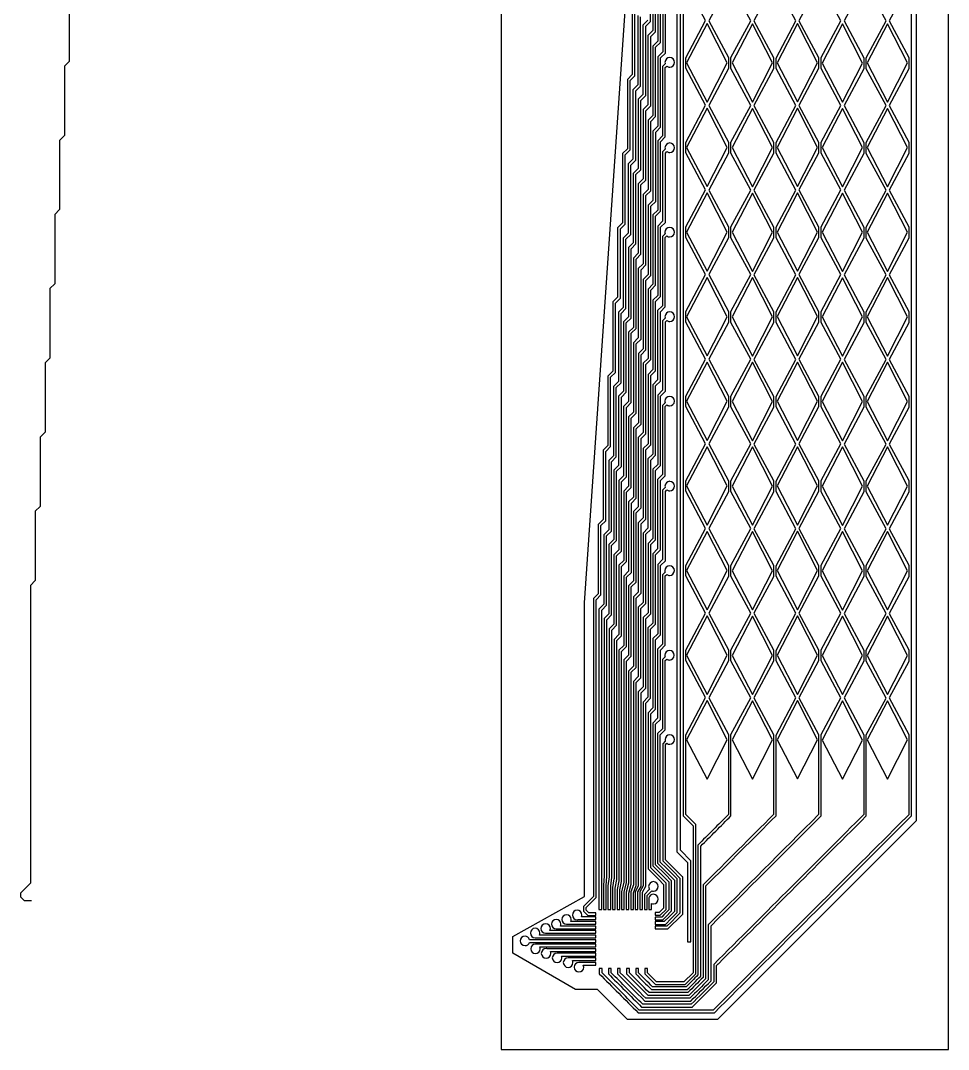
# Model space of a CAD drawing. Extents: x 3.4 to 30.4, y 32.6 to 77.6.
# Drawn here: x 3.43 to 30.4, y 32.6 to 62.52 of the extents above; entities that cross this region are included whole.
import ezdxf

# ---------------------------------------------------------------- set-up
doc = ezdxf.new("R2010")
doc.units = 0
doc.layers.add('Layer_1', color=7, linetype='CONTINUOUS')

msp = doc.modelspace()

# ---------------------------------------------------------------- linework, layer by layer
at = {"layer": 'Layer_1', "color": 7}
for points in [[(17.40104, 77.604783), (17.40104, 32.601974), (30.401884, 32.601974), (30.401884, 77.604783)], [(22.00656, 77.334063), (29.466535, 77.334063), (29.466535, 39.25266), (23.686664, 33.472789), (21.071619, 33.472789), (20.203948, 34.340461), (19.565432, 34.340461), (17.736295, 35.39654), (17.736295, 35.886573), (19.823163, 37.050395), (19.823163, 45.591881)], [(22.506434, 77.232612), (22.506434, 38.349028), (22.813797, 38.041667), (22.813797, 35.725645), (22.919624, 35.725645), (22.919624, 38.085556), (22.612261, 38.393055), (22.612261, 77.232612)], [(23.39229, 62.429967), (22.79028, 61.289525), (23.39229, 60.149083), (23.973244, 61.289525)], [(24.704598, 62.424908), (24.113389, 61.284465), (24.704598, 60.144024), (25.285552, 61.284465)], [(26.011164, 62.431342), (25.419955, 61.290901), (26.011164, 60.150459), (26.592255, 61.290901)], [(27.325659, 62.423395), (26.73445, 61.282954), (27.325659, 60.142512), (27.906612, 61.282954)], [(28.635915, 62.424771), (28.044706, 61.284329), (28.635915, 60.14375), (29.216871, 61.284329)], [(22.300933, 61.440891)], [(23.39229, 59.969292), (22.79028, 58.82885), (23.39229, 57.688408), (23.973244, 58.82885)], [(24.704598, 59.964233), (24.113389, 58.823791), (24.704598, 57.683349), (25.285552, 58.823791)], [(26.011164, 59.9708), (25.419955, 58.830358), (26.011164, 57.689916), (26.592255, 58.830358)], [(27.325659, 59.96272), (26.73445, 58.822278), (27.325659, 57.681836), (27.906612, 58.822278)], [(28.635915, 59.964096), (28.044706, 58.823654), (28.635915, 57.683076), (29.216871, 58.823654)], [(23.39229, 57.508731), (22.79028, 56.368289), (23.39229, 55.227847), (23.973244, 56.368289)], [(24.704598, 57.503673), (24.113389, 56.363231), (24.704598, 55.222789), (25.285552, 56.363231)], [(26.011164, 57.510107), (25.419955, 56.369665), (26.011164, 55.229224), (26.592255, 56.369665)], [(27.325659, 57.50216), (26.73445, 56.361718), (27.325659, 55.221276), (27.906612, 56.361718)], [(28.635915, 57.503536), (28.044706, 56.363094), (28.635915, 55.222515), (29.216871, 56.363094)], [(22.299019, 56.501727)], [(23.39229, 55.048035), (22.79028, 53.907593), (23.39229, 52.767151), (23.973244, 53.907593)], [(26.011164, 55.04941), (25.419955, 53.908968), (26.011164, 52.768527), (26.592255, 53.908968)], [(24.704598, 55.042976), (24.113389, 53.902534), (24.704598, 52.762092), (25.285552, 53.902534)], [(27.325659, 55.041335), (26.73445, 53.900894), (27.325659, 52.760452), (27.906612, 53.900894)], [(28.635915, 55.042711), (28.044706, 53.90227), (28.635915, 52.761691), (29.216871, 53.90227)], [(22.302027, 54.045588)], [(23.39229, 52.587111), (22.79028, 51.446668), (23.39229, 50.306227), (23.973244, 51.446668)], [(24.704598, 52.582052), (24.113389, 51.441612), (24.704598, 50.301168), (25.285552, 51.441612)], [(26.011164, 52.588486), (25.419955, 51.448044), (26.011164, 50.307602), (26.592255, 51.448044)], [(27.325659, 52.580539), (26.73445, 51.440099), (27.325659, 50.299657), (27.906612, 51.440099)], [(28.635915, 52.581915), (28.044706, 51.441474), (28.635915, 50.300895), (29.216871, 51.441474)], [(22.298745, 51.589268)], [(23.39229, 50.127792), (22.79028, 48.987348), (23.39229, 47.846906), (23.973244, 48.987348)], [(24.704598, 50.122738), (24.113389, 48.982297), (24.704598, 47.841853), (25.285552, 48.982297)], [(26.011164, 50.127792), (25.419955, 48.987348), (26.011164, 47.846906), (26.592255, 48.987348)], [(27.325659, 50.119955), (26.73445, 48.979513), (27.325659, 47.839072), (27.906612, 48.979513)], [(28.635915, 50.122601), (28.044706, 48.982159), (28.635915, 47.84158), (29.216871, 48.982159)], [(23.39229, 47.665883), (22.79028, 46.525442), (23.39229, 45.385), (23.973244, 46.525442)], [(24.704598, 47.66083), (24.113389, 46.520388), (24.704598, 45.379944), (25.285552, 46.520388)], [(26.011164, 47.667206), (25.419955, 46.526765), (26.011164, 45.386321), (26.592255, 46.526765)], [(27.325659, 47.659369), (26.73445, 46.518928), (27.325659, 45.378486), (27.906612, 46.518928)], [(28.635915, 47.660692), (28.044706, 46.520251), (28.635915, 45.379672), (29.216871, 46.520251)], [(22.29819, 46.661089)], [(23.39229, 45.205295), (22.79028, 44.064854), (23.39229, 42.92441), (23.973244, 44.064854)], [(24.704598, 45.200374), (24.113389, 44.059933), (24.704598, 42.919491), (25.285552, 44.059933)], [(26.011164, 45.206618), (25.419955, 44.066177), (26.011164, 42.925735), (26.592255, 44.066177)], [(27.325659, 45.198916), (26.73445, 44.058475), (27.325659, 42.918033), (27.906612, 44.058475)], [(28.635915, 45.200239), (28.044706, 44.05966), (28.635915, 42.919081), (29.216871, 44.05966)], [(23.39229, 42.744845), (22.79028, 41.604404), (23.39229, 40.463962), (23.973244, 41.604404)], [(24.704598, 42.739792), (24.113389, 41.59935), (24.704598, 40.458909), (25.285552, 41.59935)], [(26.011164, 42.746168), (25.419955, 41.605724), (26.011164, 40.465282), (26.592255, 41.605724)], [(27.325659, 42.738334), (26.73445, 41.597892), (27.325659, 40.457451), (27.906612, 41.597892)], [(28.635915, 42.739657), (28.044706, 41.599212), (28.635915, 40.458636), (29.216871, 41.599212)], [(22.303543, 41.75029)], [(21.826353, 37.480629)], [(21.82978, 37.111757)], [(19.302505, 36.519292)], [(19.608774, 36.648366)], [(18.69489, 36.254163)], [(19.001296, 36.384079)], [(18.38862, 36.124346)], [(18.09493, 35.895817)], [(18.398192, 35.665148)], [(18.707332, 35.533356)], [(19.026863, 35.401401)], [(19.663467, 35.132306)]]:
    msp.add_lwpolyline(points, close=True, dxfattribs=at)
for points in [[(21.664604, 62.526477), (21.523365, 62.385101), (21.523365, 60.369605), (21.381989, 60.228229), (21.381989, 58.212733), (21.24075, 58.071357), (21.24075, 56.055861), (21.099374, 55.914485), (21.099374, 53.898852), (20.958135, 53.757613), (20.958135, 51.74198), (20.816759, 51.60074), (20.816759, 49.585107), (20.67552, 49.443868), (20.67552, 47.428235), (20.534144, 47.286995), (20.534144, 45.271362), (20.392904, 45.129987), (20.392904, 37.64171), (20.391952, 37.641847), (20.373219, 37.37892), (20.373219, 36.671769), (20.452658, 36.671769), (20.452658, 36.737944), (20.452658, 37.366205), (20.45361, 37.36607), (20.472343, 37.628994), (20.472343, 45.097173), (20.613719, 45.238411), (20.613719, 45.238548), (20.613719, 47.254044), (20.754958, 47.395421), (20.754958, 49.410916), (20.896334, 49.552294), (20.896334, 51.567789), (21.037573, 51.709164), (21.037573, 53.724662), (21.178949, 53.866038), (21.178949, 55.881533), (21.320189, 56.02291), (21.320189, 58.038542), (21.461564, 58.179781), (21.461564, 60.195414), (21.602804, 60.336654), (21.602804, 62.352286), (21.74418, 62.493526), (21.74418, 64.509159)], [(21.809535, 64.240745), (21.809535, 62.225249), (21.668296, 62.083872), (21.668296, 60.068377), (21.52692, 59.927001), (21.52692, 57.911505), (21.385681, 57.770129), (21.385681, 55.754496), (21.244305, 55.613257), (21.244305, 53.597624), (21.103066, 53.456385), (21.103066, 51.440752), (20.96169, 51.299515), (20.96169, 49.283882), (20.82045, 49.142642), (20.82045, 47.127009), (20.679075, 46.985632), (20.679075, 44.970136), (20.537835, 44.828762), (20.537835, 37.622006), (20.505431, 37.355388), (20.505431, 36.671753), (20.584869, 36.671753), (20.584869, 36.737928), (20.584869, 37.346774), (20.617137, 37.612024), (20.617137, 44.795948), (20.758513, 44.937185), (20.758513, 46.952818), (20.899752, 47.094058), (20.899752, 49.109691), (21.041128, 49.251066), (21.041128, 51.266564), (21.182367, 51.407938), (21.182367, 53.423433), (21.323743, 53.56481), (21.323743, 55.580351), (21.464983, 55.721727), (21.464983, 57.737224), (21.606359, 57.8786), (21.606359, 59.894232), (21.747598, 60.035472), (21.747598, 62.051104), (21.888974, 62.192343), (21.888974, 64.207976)], [(21.953919, 63.932881), (21.953919, 61.917249), (21.812544, 61.776009), (21.812544, 59.760377), (21.671305, 59.619137), (21.671305, 57.603504), (21.529928, 57.462265), (21.529928, 55.446632), (21.388689, 55.305393), (21.388689, 53.289761), (21.247314, 53.148521), (21.247314, 51.132888), (21.106074, 50.991513), (21.106074, 48.976015), (20.964698, 48.834641), (20.964698, 46.819145), (20.823459, 46.677768), (20.823459, 44.662273), (20.682083, 44.520898), (20.682083, 37.565171), (20.68084, 37.565436), (20.63777, 37.313719), (20.63777, 36.67165), (20.717209, 36.67165), (20.717209, 36.737824), (20.717209, 37.293621), (20.718452, 37.293357), (20.761522, 37.545071), (20.761522, 44.488079), (20.902761, 44.629319), (20.902761, 46.644952), (21.044137, 46.786191), (21.044137, 48.801824), (21.185376, 48.943062), (21.185376, 50.958694), (21.326752, 51.099934), (21.326752, 53.115567), (21.467991, 53.256943), (21.467991, 55.272439), (21.609367, 55.413815), (21.609367, 57.429311), (21.750606, 57.570687), (21.750606, 59.586183), (21.891982, 59.727559), (21.891982, 61.743055), (22.033222, 61.884431), (22.033222, 63.900063)], [(22.096252, 63.619912), (22.096252, 61.604279), (21.955013, 61.46304), (21.955013, 59.447545), (21.813637, 59.306169), (21.813637, 57.290399), (21.672398, 57.149296), (21.672398, 55.133664), (21.531022, 54.992424), (21.531022, 52.976791), (21.389783, 52.835553), (21.389783, 50.81992), (21.248407, 50.678681), (21.248407, 48.663048), (21.107167, 48.521808), (21.107167, 46.506175), (20.965792, 46.3648), (20.965792, 44.349305), (20.824552, 44.207927), (20.824552, 37.503507), (20.769998, 37.254392), (20.769998, 36.67166), (20.849437, 36.67166), (20.849437, 36.737835), (20.849437, 37.238395), (20.903854, 37.487511), (20.903854, 44.174976), (21.04523, 44.316216), (21.04523, 46.331849), (21.186469, 46.473089), (21.186469, 48.488722), (21.327845, 48.630097), (21.327845, 50.645592), (21.469084, 50.786969), (21.469084, 52.802465), (21.61046, 52.94384), (21.61046, 54.959337), (21.7517, 55.100713), (21.7517, 57.116208), (21.893075, 57.257585), (21.893075, 59.27308), (22.034315, 59.414456), (22.034315, 61.430089), (22.175691, 61.571329), (22.175691, 63.586961)], [(22.690879, 63.577989), (22.690879, 61.453932), (22.691964, 61.451868), (22.691964, 61.119484), (22.690879, 61.117447), (22.690879, 58.993389), (22.691964, 58.991325), (22.691964, 58.658804), (22.690879, 58.656741), (22.690879, 56.532683), (22.691964, 56.530619), (22.691964, 56.198509), (22.690879, 56.196445), (22.690879, 54.072388), (22.691964, 54.070324), (22.691964, 53.737667), (22.690879, 53.735603), (22.690879, 51.611546), (22.691964, 51.609429), (22.691964, 51.279645), (22.690879, 51.277528), (22.690879, 49.153471), (22.691964, 49.151355), (22.691964, 48.816374), (22.690879, 48.814257), (22.690879, 46.690198), (22.691964, 46.688081), (22.691964, 46.355558), (22.690879, 46.353442), (22.690879, 44.229382), (22.691964, 44.227266), (22.691964, 43.894883), (22.690879, 43.892766), (22.690879, 41.768707), (22.691964, 41.766591), (22.691964, 39.392595), (22.691964, 39.391802), (22.692652, 39.391802), (22.979232, 39.105221), (22.979232, 34.833317), (22.713571, 34.567791), (21.92069, 34.567791), (21.656807, 34.831811), (21.656807, 34.950355), (21.577368, 34.950355), (21.577368, 34.798863), (21.887739, 34.48849), (22.74871, 34.48849), (22.74871, 34.490607), (23.058534, 34.800432), (23.058534, 39.138357), (22.765938, 39.430952), (22.765938, 41.752033), (23.343337, 42.830811), (22.765938, 43.909451), (22.765938, 44.212576), (23.343337, 45.291354), (22.765938, 46.369997), (22.765938, 46.673257), (23.343337, 47.752034), (22.765938, 48.830675), (22.765938, 49.136398), (23.343337, 50.215176), (22.765938, 51.293816), (22.765938, 51.594343), (23.343337, 52.67312), (22.765938, 53.751762), (22.765938, 54.055159), (23.343337, 55.133937), (22.765938, 56.212578), (22.765938, 56.515703), (23.343337, 57.594481), (22.765938, 58.673122), (22.765938, 58.976383), (23.343337, 60.05516), (22.765938, 61.133801), (22.765938, 61.437062), (23.343337, 62.51584), (22.765938, 63.594481)], [(24.007143, 63.58204), (23.434256, 62.511603), (24.007143, 61.441165), (24.007143, 61.121497), (23.434256, 60.051059), (24.007143, 58.980622), (24.007143, 58.660817), (23.434256, 57.590379), (24.007143, 56.519942), (24.007143, 56.200137), (23.434256, 55.1297), (24.007143, 54.059263), (24.007143, 53.73932), (23.434256, 52.668883), (24.007143, 51.598444), (24.007143, 51.280145), (23.434256, 50.209707), (24.007143, 49.139269), (24.007143, 48.818234), (23.434256, 47.747796), (24.007143, 46.677358), (24.007143, 46.357691), (23.434256, 45.287253), (24.007143, 44.216815), (24.007143, 43.89701), (23.434256, 42.826572), (24.007143, 41.756134), (24.007143, 39.430542)], [(24.08125, 39.392669), (24.08125, 39.392804), (24.08125, 41.754631), (24.654957, 42.826572), (24.08125, 43.898513), (24.08125, 44.215312), (24.654957, 45.287253), (24.08125, 46.359194), (24.08125, 46.675855), (24.654957, 47.747796), (24.08125, 48.819737), (24.08125, 49.137766), (24.654957, 50.209707), (24.08125, 51.281647), (24.08125, 51.596941), (24.654957, 52.668882), (24.08125, 53.740824), (24.08125, 54.057757), (24.654957, 55.129699), (24.08125, 56.20164), (24.08125, 56.518437), (24.654957, 57.590378), (24.08125, 58.66232), (24.08125, 58.979117), (24.655093, 60.051058), (24.081386, 61.123), (24.081386, 61.43966), (24.655093, 62.511602), (24.081386, 63.583543)], [(25.316726, 63.571374), (24.746847, 62.506542), (25.316726, 61.441711), (25.316726, 61.110831), (24.746847, 60.046), (25.316726, 58.981168), (25.316726, 58.650151), (24.746847, 57.58532), (25.316726, 56.520488), (25.316726, 56.189471), (24.746847, 55.124639), (25.316726, 54.059808), (25.316726, 53.728791), (24.746847, 52.663959), (25.316726, 51.599129), (25.316726, 51.269479), (24.746847, 50.204648), (25.316726, 49.139951), (25.316726, 48.807568), (24.746847, 47.742737), (25.316726, 46.677905), (25.316726, 46.347025), (24.746847, 45.282194), (25.316726, 44.217362), (25.316726, 43.886345), (24.746847, 42.821513), (25.316726, 41.756682), (25.316726, 39.43068)], [(25.390708, 39.392669), (25.390708, 41.743966), (25.967424, 42.821513), (25.390708, 43.899061), (25.390708, 44.204647), (25.967424, 45.282194), (25.390708, 46.359741), (25.390708, 46.66519), (25.967424, 47.742737), (25.390708, 48.820284), (25.390708, 49.127238), (25.967424, 50.204648), (25.390708, 51.282195), (25.390708, 51.586413), (25.967424, 52.663959), (25.390708, 53.741507), (25.390708, 54.047093), (25.967424, 55.124639), (25.390708, 56.202187), (25.390708, 56.507773), (25.967424, 57.58532), (25.390708, 58.662867), (25.390708, 58.968452), (25.967424, 60.046), (25.390708, 61.123546), (25.390708, 61.428996), (25.967424, 62.506542), (25.390708, 63.58409)], [(26.627119, 63.584774), (26.053412, 62.512695), (26.627119, 61.440753), (26.627119, 61.12423), (26.053412, 60.052152), (26.627119, 58.980211), (26.627119, 58.663551), (26.053412, 57.591473), (26.627119, 56.519531), (26.627119, 56.202871), (26.053412, 55.130793), (26.627119, 54.058851), (26.627119, 53.742191), (26.053412, 52.670112), (26.627119, 51.598171), (26.627119, 51.284381), (26.053412, 50.212305), (26.627119, 49.140361), (26.627119, 48.821105), (26.053412, 47.749026), (26.627119, 46.677085), (26.627119, 46.360424), (26.053412, 45.288346), (26.627119, 44.216405), (26.627119, 43.899881), (26.053412, 42.827803), (26.627119, 41.755862), (26.627119, 39.43068)], [(26.701102, 39.392603), (26.701102, 41.757301), (27.274126, 42.827736), (26.701102, 43.898312), (26.701102, 44.217841), (27.274126, 45.288279), (26.701102, 46.358855), (26.701102, 46.678522), (27.274126, 47.74896), (26.701102, 48.819536), (26.701102, 49.141801), (27.274126, 50.212239), (26.701102, 51.282812), (26.701102, 51.599608), (27.274126, 52.670046), (26.701102, 53.74062), (26.701102, 54.060289), (27.274126, 55.130727), (26.701102, 56.2013), (26.701102, 56.520969), (27.274126, 57.591406), (26.701102, 58.661981), (26.701102, 58.981649), (27.274126, 60.052086), (26.701102, 61.122661), (26.701102, 61.442192), (27.274126, 62.512629), (26.701102, 63.583203)], [(27.940524, 63.575886), (27.3675, 62.505175), (27.940524, 61.434464), (27.940524, 61.115343), (27.3675, 60.044633), (27.940524, 58.973921), (27.940524, 58.654663), (27.3675, 57.583952), (27.940524, 56.513241), (27.940524, 56.193984), (27.3675, 55.123272), (27.940524, 54.052562), (27.940524, 53.733167), (27.3675, 52.662456), (27.940524, 51.591744), (27.940524, 51.272623), (27.3675, 50.201912), (27.940524, 49.131201), (27.940524, 48.81208), (27.3675, 47.741369), (27.940524, 46.670658), (27.940524, 46.351402), (27.3675, 45.280688), (27.940524, 44.209978), (27.940524, 43.890859), (27.3675, 42.820145), (27.940524, 41.749435), (27.940524, 39.430814)], [(28.014898, 39.392712), (28.014898, 41.748385), (28.58847, 42.820053), (28.014898, 43.891721), (28.014898, 44.208928), (28.58847, 45.280596), (28.014898, 46.352264), (28.014898, 46.669608), (28.58847, 47.741274), (28.014898, 48.812945), (28.014898, 49.130151), (28.58847, 50.201819), (28.014898, 51.273485), (28.014898, 51.590694), (28.58847, 52.662362), (28.014898, 53.734029), (28.014898, 54.05151), (28.58847, 55.123178), (28.014898, 56.194846), (28.014898, 56.512148), (28.58847, 57.583816), (28.014898, 58.655483), (28.014898, 58.972828), (28.58847, 60.044495), (28.014898, 61.116164), (28.014898, 61.433371), (28.58847, 62.505039), (28.014898, 63.576706)], [(29.247222, 63.56987), (28.678026, 62.506269), (29.247222, 61.442668), (29.247222, 61.109327), (28.678026, 60.045726), (29.247222, 58.982125), (29.247222, 58.648647), (28.678026, 57.585046), (29.247222, 56.521445), (29.247222, 56.187968), (28.678026, 55.124366), (29.247222, 54.060765), (29.247222, 53.727288), (28.678026, 52.663687), (29.247222, 51.600084), (29.247222, 51.267974), (28.678026, 50.20451), (29.247222, 49.140909), (29.247222, 48.806066), (28.678026, 47.742464), (29.247222, 46.678863), (29.247222, 46.34552), (28.678026, 45.281919), (29.247222, 44.218318), (29.247222, 43.884842), (28.678026, 42.821241), (29.247222, 41.75764), (29.247222, 39.425483), (28.960093, 39.138357)], [(29.016153, 39.08216), (29.326522, 39.392669), (29.326522, 39.753627), (29.326522, 41.752033), (29.326522, 43.890449), (29.326522, 44.212714), (29.326522, 46.351126), (29.326522, 46.673257), (29.326522, 48.811669), (29.326522, 49.135303), (29.326522, 51.27358), (29.326522, 51.59448), (29.326522, 53.732894), (29.326522, 54.055159), (29.326522, 56.193573), (29.326522, 56.515839), (29.326522, 58.654253), (29.326522, 58.976519), (29.326522, 61.114933), (29.326522, 61.437062), (29.326522, 63.575476)], [(4.849105, 63.342623), (4.849105, 61.331147), (4.707116, 61.189158), (4.707116, 59.173982), (4.564632, 59.031499), (4.564632, 57.020724), (4.425808, 56.881899), (4.425808, 54.864392), (4.284911, 54.723495), (4.284911, 52.704049), (4.144409, 52.563547), (4.144409, 50.548447), (4.000449, 50.404488), (4.000449, 48.38972), (3.861103, 48.250374), (3.861103, 46.233286), (3.720527, 46.092711), (3.720527, 37.435134), (3.433017, 37.147624), (3.433017, 37.041434), (3.537974, 36.936479), (3.751213, 36.936479)], [(21.211765, 62.963623), (21.211765, 60.947991), (21.070389, 60.806751), (21.070389, 58.791118), (20.92915, 58.64988), (20.92915, 56.634247), (20.787774, 56.493007), (20.787774, 54.477374), (20.646534, 54.336135), (20.646398, 54.336135), (20.646398, 52.320366), (20.505159, 52.179264), (20.505159, 50.163632), (20.363919, 50.022257), (20.363919, 48.006759), (20.222543, 47.865385), (20.222543, 45.849887), (20.081167, 45.708512), (20.081167, 37.04862), (19.79404, 36.761629), (19.79404, 36.619569), (19.798962, 36.619569), (19.798406, 36.61904), (19.922828, 36.494617), (20.155537, 36.494617), (20.155537, 36.574055), (19.954138, 36.574055), (19.873469, 36.654724), (19.873469, 36.728831), (20.160596, 37.015957), (20.160596, 45.675714), (20.301972, 45.816951), (20.301972, 47.832722), (20.443212, 47.973824), (20.443212, 49.989457), (20.584588, 50.130697), (20.584588, 52.146465), (20.725827, 52.287704), (20.725827, 54.3032), (20.867203, 54.444576), (20.867203, 56.460072), (21.008442, 56.601448), (21.008442, 58.616944), (21.149818, 58.75832), (21.149818, 60.773816), (21.291057, 60.915192), (21.291057, 62.930825)], [(21.37488, 62.662685), (21.37488, 60.647052), (21.233641, 60.505813), (21.233641, 58.490181), (21.092265, 58.348941), (21.092265, 56.333309), (20.951025, 56.191933), (20.951025, 54.176436), (20.80965, 54.03506), (20.80965, 52.019565), (20.66841, 51.878188), (20.668274, 51.878188), (20.668274, 49.862555), (20.527034, 49.721318), (20.527034, 47.70582), (20.385795, 47.564445), (20.385795, 45.54895), (20.244419, 45.407572), (20.244419, 36.67125), (20.323858, 36.67125), (20.323858, 45.374621), (20.465097, 45.515998), (20.465097, 47.531631), (20.606473, 47.672868), (20.606473, 49.688501), (20.747712, 49.829741), (20.747712, 51.845374), (20.889088, 51.986614), (20.889088, 54.002246), (21.030327, 54.143485), (21.030327, 56.159118), (21.171703, 56.300494), (21.171703, 58.31599), (21.312942, 58.457366), (21.312942, 60.472862), (21.454318, 60.614237), (21.454318, 62.629734)], [(22.170358, 61.257813), (22.093928, 61.181383), (22.093928, 59.16575), (21.952689, 59.02451), (21.952689, 57.008878), (21.811449, 56.867638), (21.811449, 54.852005), (21.670073, 54.710767), (21.670073, 52.695134), (21.528834, 52.553895), (21.528834, 50.538261), (21.387458, 50.397021), (21.387458, 48.381388), (21.246219, 48.240151), (21.246219, 48.240013), (21.246219, 46.224518), (21.104843, 46.083143), (21.104843, 44.067645), (20.963604, 43.926271), (20.963604, 37.468371), (20.90235, 37.188762), (20.90235, 36.67166), (20.981789, 36.67166), (20.981789, 36.737835), (20.981789, 37.176731), (21.042906, 37.45579), (21.042906, 43.893454), (21.184282, 44.034694), (21.184282, 46.050327), (21.325521, 46.191567), (21.325521, 48.2072), (21.466897, 48.348575), (21.466897, 50.364072), (21.608136, 50.505447), (21.608136, 52.520943), (21.749512, 52.662319), (21.749512, 54.677815), (21.890751, 54.819191), (21.890751, 56.834687), (22.032128, 56.976063), (22.032128, 58.991559), (22.173367, 59.132935), (22.173367, 61.148568), (22.21753, 61.192731)], [(22.301344, 58.958061), (22.301344, 58.958185)], [(22.170769, 58.775107), (22.094338, 58.698677), (22.094338, 56.683044), (21.953099, 56.541805), (21.953099, 54.526172), (21.811723, 54.384945), (21.811723, 52.369313), (21.670484, 52.228073), (21.670484, 50.21244), (21.529108, 50.0712), (21.529108, 48.05557), (21.387869, 47.91433), (21.387869, 47.914192), (21.387869, 45.898697), (21.246493, 45.757322), (21.246493, 43.741824), (21.105254, 43.600449), (21.105254, 37.436237), (21.034566, 37.176321), (21.034566, 36.67166), (21.114004, 36.67166), (21.114004, 36.737835), (21.114004, 37.148429), (21.184556, 37.408347), (21.184556, 43.567498), (21.325932, 43.708738), (21.325932, 45.724371), (21.467171, 45.865608), (21.467171, 47.881241), (21.608547, 48.022618), (21.608547, 50.038114), (21.749786, 50.179489), (21.749786, 52.194986), (21.891162, 52.336362), (21.891162, 54.351857), (22.032401, 54.493233), (22.032401, 56.508729), (22.173777, 56.650105), (22.173777, 58.665738), (22.21794, 58.709901)], [(22.168444, 56.318649), (22.092014, 56.242219), (22.092014, 54.226722), (21.950774, 54.085346), (21.950774, 52.069852), (21.809398, 51.928474), (21.809398, 49.912979), (21.668159, 49.771604), (21.668159, 47.755971), (21.526783, 47.614732), (21.526783, 45.599099), (21.385544, 45.457859), (21.385544, 43.442226), (21.244168, 43.300986), (21.244168, 37.388628), (21.166917, 37.182716), (21.166917, 36.671631), (21.246356, 36.671631), (21.246356, 36.737806), (21.246356, 37.159885), (21.323607, 37.365657), (21.323607, 43.268035), (21.464846, 43.409412), (21.464846, 45.424908), (21.606222, 45.566282), (21.606222, 47.58178), (21.747461, 47.723155), (21.747461, 49.738788), (21.888837, 49.880028), (21.888837, 51.895661), (22.030076, 52.036901), (22.030076, 54.052532), (22.171452, 54.193771), (22.171452, 56.209404), (22.215615, 56.253567)], [(22.171452, 53.862511), (22.095022, 53.78608), (22.095022, 51.770584), (21.953783, 51.629207), (21.953783, 49.613712), (21.812406, 49.472337), (21.812406, 47.456839), (21.671167, 47.315464), (21.671167, 45.299969), (21.529791, 45.158591), (21.529791, 43.142961), (21.388552, 43.001721), (21.388552, 37.347094), (21.299543, 37.185071), (21.299278, 37.185071), (21.299278, 36.67166), (21.378717, 36.67166), (21.378717, 36.737835), (21.378717, 37.18138), (21.467863, 37.343538), (21.467863, 42.96877), (21.609239, 43.110145), (21.609239, 45.12564), (21.750478, 45.267017), (21.750478, 47.28265), (21.891854, 47.42389), (21.891854, 49.439523), (22.033093, 49.58076), (22.033093, 51.596393), (22.174469, 51.737633), (22.174469, 53.753266), (22.218624, 53.797429)], [(22.168171, 51.40619), (22.09174, 51.329759), (22.09174, 49.314126), (21.950501, 49.172887), (21.950501, 47.157391), (21.809262, 47.016016), (21.809262, 45.000519), (21.667886, 44.859144), (21.667886, 42.843648), (21.526647, 42.702271), (21.526647, 37.357468), (21.431484, 37.188608), (21.431484, 36.671507), (21.510923, 36.671507), (21.510923, 36.737684), (21.510923, 37.176988), (21.605948, 37.345845), (21.605948, 42.669457), (21.747324, 42.810697), (21.747324, 44.82633), (21.888564, 44.967567), (21.888564, 46.9832), (22.029939, 47.12444), (22.029939, 49.140073), (22.171179, 49.281313), (22.171179, 49.28145), (22.171179, 51.296946), (22.215342, 51.341107)], [(22.301621, 49.119999), (22.30148, 49.120068)], [(22.171042, 48.936992), (22.094611, 48.860562), (22.094611, 46.845064), (21.953372, 46.703689), (21.953372, 44.688191), (21.811996, 44.546816), (21.811996, 42.531321), (21.670757, 42.389944), (21.670757, 37.848686), (21.981128, 37.538316), (21.981265, 37.538451), (22.118539, 37.401177), (22.118539, 36.706469), (21.994801, 36.582591), (21.874617, 36.582591), (21.874617, 36.503155), (22.025974, 36.503155), (22.197977, 36.675158), (22.197977, 37.429755), (22.197422, 37.429755), (22.19975, 37.432136), (21.889379, 37.742508), (21.889115, 37.742244), (21.749926, 37.881433), (21.749926, 42.356924), (21.891302, 42.498301), (21.891302, 44.513934), (22.032542, 44.655171), (22.032542, 46.670804), (22.173917, 46.812044), (22.173917, 48.827677), (22.21808, 48.871841)], [(22.167624, 46.47791), (22.091193, 46.401617), (22.091193, 44.385846), (21.949954, 44.244607), (21.949954, 42.229111), (21.808715, 42.087734), (21.808715, 37.942438), (21.807895, 37.941644), (21.991109, 37.758568), (21.990972, 37.758431), (22.277279, 37.471988), (22.277279, 36.661193), (22.12934, 36.513392), (22.129896, 36.512862), (22.067412, 36.450378), (21.874626, 36.450378), (21.874626, 36.37094), (22.098722, 36.37094), (22.270725, 36.542805), (22.270169, 36.543335), (22.356718, 36.629882), (22.356718, 37.503158), (22.357538, 37.503952), (22.356718, 37.504746), (22.356718, 37.506069), (22.355342, 37.506069), (22.174315, 37.686959), (22.174452, 37.687094), (21.888008, 37.973675), (21.888008, 42.054886), (22.029384, 42.196123), (22.029384, 44.211756), (22.170623, 44.353131), (22.170623, 46.368764), (22.214786, 46.41279)], [(22.165436, 44.017867), (22.089006, 43.941436), (22.089006, 41.925804), (21.947766, 41.784426), (21.947766, 38.014037), (22.149302, 37.812639), (22.258274, 37.703667), (22.438617, 37.523322), (22.438617, 36.613814), (22.290815, 36.465875), (22.142876, 36.318074), (21.874617, 36.318074), (21.874617, 36.238635), (22.174187, 36.238635), (22.346189, 36.4105), (22.518056, 36.582503), (22.518056, 37.558189), (22.515595, 37.558189), (22.515732, 37.558324), (22.205361, 37.868834), (22.205224, 37.868696), (22.026932, 38.046851), (22.026932, 41.751612), (22.168308, 41.892852), (22.168308, 41.89299), (22.168308, 43.908485), (22.212471, 43.952784)], [(22.296011, 44.200945), (22.295874, 44.200945)], [(22.303531, 41.750342), (22.303668, 41.750205)], [(22.173093, 41.566992), (22.096662, 41.490696), (22.096662, 39.44225), (22.096662, 38.085096), (22.097906, 38.085096), (22.097641, 38.084831), (22.408012, 37.774322), (22.598473, 37.583861), (22.598473, 36.564424), (22.511514, 36.477464), (22.511378, 36.477601), (22.339512, 36.305736), (22.219192, 36.185417), (21.874502, 36.185417), (21.874502, 36.105978), (22.248861, 36.105978), (22.249682, 36.105185), (22.394886, 36.250388), (22.505772, 36.361275), (22.505908, 36.36114), (22.677775, 36.53314), (22.677775, 37.615064), (22.678859, 37.616122), (22.677775, 37.61718), (22.677775, 37.61771), (22.677219, 37.61771), (22.464061, 37.830731), (22.175977, 38.118815), (22.175977, 39.442334), (22.175977, 41.457967), (22.22014, 41.502129)], [(23.121561, 38.54496), (23.121561, 34.765956)], [(23.200863, 34.733005), (23.200863, 38.512009)], [(21.715878, 37.259538), (21.563837, 37.107495), (21.563837, 36.671472), (21.643275, 36.671472), (21.643275, 36.73765), (21.643275, 37.076187), (21.779592, 37.212503)], [(23.270876, 37.385376), (23.27212, 37.384053), (23.27212, 34.698048)], [(23.351558, 34.665341), (23.350606, 34.666399), (23.351558, 34.666399), (23.351558, 37.353928)], [(21.697146, 37.01247), (21.696061, 37.01247), (21.696061, 37.007972)], [(21.696061, 36.939061), (21.696061, 36.671485), (21.7755, 36.671485), (21.7755, 36.737663), (21.7755, 36.846359)], [(19.31782, 36.244027), (19.31782, 36.242969), (20.155547, 36.242969), (20.155547, 36.309147), (20.155547, 36.32227), (19.427338, 36.32227)], [(19.637898, 36.375321), (20.155547, 36.375321), (20.155547, 36.441499), (20.155547, 36.454622), (19.735247, 36.454622)], [(23.430574, 36.235365), (23.423055, 36.235365), (23.423055, 34.629093)], [(18.386433, 35.848102), (18.386433, 35.84625), (20.155547, 35.84625), (20.155547, 35.91229), (20.155547, 35.925546), (18.512632, 35.925546)], [(18.706785, 35.978386), (20.155547, 35.978386), (20.155547, 36.044563), (20.155547, 36.057687), (18.819995, 36.057687)], [(19.028914, 36.110762), (20.155547, 36.110762), (20.155547, 36.17694), (20.155547, 36.190063), (19.127495, 36.190063)], [(23.50237, 34.596075), (23.50237, 34.59621), (23.50237, 36.194825)], [(18.225916, 35.713837), (20.155547, 35.713837), (20.155547, 35.780012), (20.155547, 35.793135), (18.228376, 35.793135)], [(18.524938, 35.581622), (20.155547, 35.581622), (20.155547, 35.647659), (20.155547, 35.660915), (18.431417, 35.660915)], [(18.834351, 35.449269), (20.155546, 35.449269), (20.155546, 35.515444), (20.155546, 35.528568), (18.74288, 35.528568)], [(19.154019, 35.316917), (20.155546, 35.316917), (20.155546, 35.383092), (20.155546, 35.396215), (19.064053, 35.396215)], [(19.357197, 35.264003), (19.357197, 35.262944)], [(19.470954, 35.184583), (20.155547, 35.184583), (20.155547, 35.250758), (20.155547, 35.263881), (19.357197, 35.264003)], [(19.663466, 35.132335), (19.663466, 35.132198)], [(19.788708, 35.052212), (20.155547, 35.052212), (20.155547, 35.118389), (20.155547, 35.131513), (19.677275, 35.131513)], [(23.582891, 35.074275), (23.584796, 35.072423), (23.583711, 35.072423), (23.583711, 34.56954)], [(23.663276, 34.536817), (23.663276, 35.04216), (23.714002, 35.092886), (23.71469, 35.092092)], [(20.333973, 34.831994), (20.333973, 34.950538), (20.254534, 34.950538), (20.254534, 34.799045)], [(20.598408, 34.832055), (20.598408, 34.950598), (20.51897, 34.950598), (20.51897, 34.799106)], [(20.863248, 34.831994), (20.863248, 34.950538), (20.783809, 34.950538), (20.783809, 34.798908)], [(21.12769, 34.832039), (21.12769, 34.950583), (21.048252, 34.950583), (21.048252, 34.79909)], [(21.392235, 34.831994), (21.392235, 34.950538), (21.312797, 34.950538), (21.312797, 34.799045)], [(22.778239, 34.422223), (21.80146, 34.422223)], [(21.66913, 34.178346), (22.864673, 34.178346), (22.864673, 34.17914), (22.864809, 34.179002)], [(22.831174, 34.257649), (21.701944, 34.257649)], [(21.768645, 34.342784), (22.811054, 34.342784)], [(21.483717, 33.834493), (21.485622, 33.836345), (21.485622, 33.834758), (22.962003, 33.834758), (22.962003, 33.835816)], [(22.927967, 33.914207), (21.516395, 33.914207)], [(21.57587, 34.008213), (22.911558, 34.008213), (22.913622, 34.006097)], [(22.882982, 34.08779), (21.608821, 34.08779)], [(21.383764, 33.668446), (23.600113, 33.668446)], [(23.567298, 33.747747), (21.416579, 33.747747)]]:
    msp.add_lwpolyline(points, dxfattribs=at)
for points in [[(22.300933, 61.440891), (22.22463, 61.440847), (22.162807, 61.378962), (22.162839, 61.302659)], [(22.439165, 61.302659), (22.439196, 61.379015), (22.377289, 61.440922), (22.300933, 61.440891)], [(22.162839, 61.302659), (22.162839, 61.287398), (22.165379, 61.272243), (22.170358, 61.257813)], [(22.21753, 61.192731), (22.241514, 61.174499), (22.270805, 61.16461), (22.300933, 61.164565)], [(22.300933, 61.164565), (22.377236, 61.164533), (22.43912, 61.226357), (22.439165, 61.302659)], [(22.301344, 58.958185), (22.225043, 58.958141), (22.163217, 58.896256), (22.163249, 58.819953)], [(22.439575, 58.81983), (22.439606, 58.896185), (22.3777, 58.958092), (22.301344, 58.958061)], [(22.163249, 58.819953), (22.163249, 58.804692), (22.165789, 58.789537), (22.170769, 58.775107)], [(22.21794, 58.709901), (22.241927, 58.691671), (22.271215, 58.68178), (22.301344, 58.681735)], [(22.301344, 58.681735), (22.377647, 58.681704), (22.43953, 58.743527), (22.439575, 58.81983)], [(22.299019, 56.501727), (22.222716, 56.501682), (22.160893, 56.439798), (22.160925, 56.363495)], [(22.160925, 56.363495), (22.160925, 56.348234), (22.163465, 56.333079), (22.168444, 56.318649)], [(22.215615, 56.253567), (22.239602, 56.235337), (22.268891, 56.225446), (22.299019, 56.225401)], [(22.43725, 56.363495), (22.437279, 56.439851), (22.375375, 56.501758), (22.299019, 56.501727)], [(22.299019, 56.225401), (22.375319, 56.225369), (22.437205, 56.287193), (22.43725, 56.363495)], [(22.302027, 54.045588), (22.225724, 54.045543), (22.163901, 53.98366), (22.163933, 53.907357)], [(22.163933, 53.907357), (22.163933, 53.892096), (22.166473, 53.876941), (22.171452, 53.862511)], [(22.440258, 53.907357), (22.44029, 53.983713), (22.378381, 54.04562), (22.302027, 54.045588)], [(22.302027, 53.769263), (22.378328, 53.769231), (22.440216, 53.831054), (22.440258, 53.907357)], [(22.218624, 53.797429), (22.242611, 53.779199), (22.271896, 53.769308), (22.302027, 53.769263)], [(22.298746, 51.589268), (22.222445, 51.589223), (22.160619, 51.52734), (22.160651, 51.451036)], [(22.436976, 51.451036), (22.437008, 51.527393), (22.375101, 51.5893), (22.298745, 51.589268)], [(22.160651, 51.451036), (22.160651, 51.43577), (22.163191, 51.420609), (22.168171, 51.40619)], [(22.215342, 51.341107), (22.239329, 51.322851), (22.268617, 51.312987), (22.298745, 51.312942)], [(22.298745, 51.312942), (22.375048, 51.312911), (22.436934, 51.374736), (22.436976, 51.451036)], [(22.30148, 49.120068), (22.225241, 49.119949), (22.163491, 49.058094), (22.163522, 48.981839)], [(22.439715, 48.98177), (22.439747, 49.058076), (22.377913, 49.119957), (22.301621, 49.119999)], [(22.163522, 48.981839), (22.163522, 48.966572), (22.166062, 48.951412), (22.171042, 48.936992)], [(22.21808, 48.871841), (22.242067, 48.853585), (22.271356, 48.843716), (22.301484, 48.843673)], [(22.301484, 48.843673), (22.377787, 48.843642), (22.43967, 48.905464), (22.439715, 48.98177)], [(22.298199, 46.661123), (22.221896, 46.661078), (22.160075, 46.599197), (22.160104, 46.522894)], [(22.160104, 46.522894), (22.160104, 46.507575), (22.162644, 46.492382), (22.167624, 46.47791)], [(22.214786, 46.41279), (22.238792, 46.394613), (22.268075, 46.384768), (22.29819, 46.384763)], [(22.436421, 46.522857), (22.436453, 46.59921), (22.374546, 46.661123), (22.29819, 46.661089)], [(22.29819, 46.384763), (22.374493, 46.384734), (22.436376, 46.446551), (22.436421, 46.522857)], [(22.295874, 44.200945), (22.219635, 44.200823), (22.157885, 44.138969), (22.157917, 44.062714)], [(22.157917, 44.062714), (22.157917, 44.047447), (22.160457, 44.032286), (22.165436, 44.017867)], [(22.295874, 43.92462), (22.372178, 43.924588), (22.434061, 43.98641), (22.434106, 44.062714)], [(22.434106, 44.062714), (22.434138, 44.139022), (22.372303, 44.200903), (22.296011, 44.200945)], [(22.212471, 43.952784), (22.236458, 43.934528), (22.265746, 43.924664), (22.295874, 43.92462)], [(22.303668, 41.750205), (22.227365, 41.75016), (22.165542, 41.688277), (22.165574, 41.611973)], [(22.165574, 41.611973), (22.165574, 41.596707), (22.168114, 41.581411), (22.173093, 41.566992)], [(22.441775, 41.612058), (22.441806, 41.688414), (22.3799, 41.750321), (22.303543, 41.75029)], [(22.303543, 41.473964), (22.379847, 41.473932), (22.44173, 41.535757), (22.441775, 41.612058)], [(22.22014, 41.502129), (22.244127, 41.483873), (22.273415, 41.474009), (22.303543, 41.473964)], [(24.007143, 39.430542), (23.711947, 39.135349), (23.416648, 38.840264), (23.121561, 38.54496)], [(23.200863, 38.512009), (23.494368, 38.805517), (23.787932, 39.098974), (24.08125, 39.392669)], [(25.316726, 39.43068), (24.634813, 38.748766), (23.952814, 38.066395), (23.270876, 37.385376)], [(23.351558, 37.353928), (24.030527, 38.032896), (24.711584, 38.712706), (25.390708, 39.392669)], [(26.627119, 39.43068), (25.561753, 38.365314), (24.496229, 37.298715), (23.430574, 36.235365)], [(23.50237, 36.194825), (24.575314, 37.267769), (25.510645, 38.200333), (26.701102, 39.392603)], [(27.940524, 39.430814), (26.646836, 38.137134), (25.069844, 36.557379), (23.582891, 35.074275)], [(23.71469, 35.092092), (25.224591, 36.602786), (26.408989, 37.786223), (28.014898, 39.392712)], [(28.960093, 39.138357), (27.360211, 37.538467), (25.429524, 35.605945), (23.567298, 33.747747)], [(23.600113, 33.668446), (25.313206, 35.381539), (27.063435, 37.12645), (29.016153, 39.08216)], [(21.826353, 37.480624), (21.749997, 37.480655), (21.688093, 37.418748), (21.688122, 37.342395)], [(21.964448, 37.3424), (21.964477, 37.418703), (21.902656, 37.480584), (21.826353, 37.480629)], [(21.688122, 37.342395), (21.68817, 37.312497), (21.697912, 37.28343), (21.715878, 37.259538)], [(21.829772, 37.111734), (21.768431, 37.111752), (21.714423, 37.071326), (21.697146, 37.01247)], [(21.779592, 37.212503), (21.794581, 37.207052), (21.810399, 37.204221), (21.826353, 37.204168)], [(21.826353, 37.204168), (21.902656, 37.204213), (21.964477, 37.266094), (21.964448, 37.3424)], [(21.967875, 36.973529), (21.967907, 37.049829), (21.906084, 37.111712), (21.82978, 37.111757)], [(21.696061, 37.007972), (21.693151, 36.996727), (21.691598, 36.985138), (21.69155, 36.973518)], [(21.69155, 36.973518), (21.691577, 36.961903), (21.693138, 36.950314), (21.696061, 36.939061)], [(21.7755, 36.846359), (21.792669, 36.83911), (21.811127, 36.835353), (21.82978, 36.835432)], [(21.82978, 36.835432), (21.906031, 36.835474), (21.96783, 36.897278), (21.967875, 36.973529)], [(19.302506, 36.519295), (19.226258, 36.51925), (19.164456, 36.457448), (19.164411, 36.381201)], [(19.440737, 36.381198), (19.440691, 36.457498), (19.378809, 36.519321), (19.302505, 36.519292)], [(19.47068, 36.510272), (19.470648, 36.433972), (19.532471, 36.372086), (19.608775, 36.372041)], [(19.608775, 36.648366), (19.532524, 36.648324), (19.470725, 36.586522), (19.47068, 36.510272)], [(19.747005, 36.510272), (19.746963, 36.586575), (19.685074, 36.648398), (19.608774, 36.648366)], [(19.735247, 36.454622), (19.742973, 36.472164), (19.746989, 36.491116), (19.747005, 36.510272)], [(18.69489, 36.254182), (18.618642, 36.254137), (18.55684, 36.192336), (18.556795, 36.116088)], [(18.833121, 36.11607), (18.833076, 36.192373), (18.771193, 36.254195), (18.69489, 36.254163)], [(18.863064, 36.245977), (18.863032, 36.169621), (18.924939, 36.107714), (19.001296, 36.107746)], [(19.001296, 36.384071), (18.924992, 36.384103), (18.863109, 36.32228), (18.863064, 36.245977)], [(19.139391, 36.245985), (19.139346, 36.322233), (19.077544, 36.384034), (19.001296, 36.384079)], [(19.127495, 36.190063), (19.135327, 36.207684), (19.139369, 36.226724), (19.139391, 36.245985)], [(19.164411, 36.381201), (19.164379, 36.304897), (19.226205, 36.243011), (19.302506, 36.242969)], [(19.302506, 36.242969), (19.307639, 36.243234), (19.31274, 36.243498), (19.31782, 36.244027)], [(19.427338, 36.32227), (19.436096, 36.340685), (19.440673, 36.360799), (19.440737, 36.381198)], [(19.608775, 36.372041), (19.618556, 36.372094), (19.628319, 36.373099), (19.637898, 36.375321)], [(18.388621, 36.12429), (18.312318, 36.124245), (18.250495, 36.062359), (18.250526, 35.986059)], [(18.250526, 35.986059), (18.250632, 35.910711), (18.311093, 35.849425), (18.386433, 35.848102)], [(18.526851, 35.986114), (18.526883, 36.06247), (18.464976, 36.124375), (18.38862, 36.124346)], [(18.512632, 35.925546), (18.521919, 35.944384), (18.526782, 35.965106), (18.526851, 35.986114)], [(18.556795, 36.116088), (18.556763, 36.039782), (18.618587, 35.977901), (18.69489, 35.977856)], [(18.69489, 35.977856), (18.698858, 35.977856), (18.702843, 35.978121), (18.706785, 35.978386)], [(18.819995, 36.057687), (18.828594, 36.075969), (18.833063, 36.095879), (18.833121, 36.11607)], [(19.001296, 36.107746), (19.01058, 36.107825), (19.01984, 36.108804), (19.028914, 36.110762)], [(18.094931, 35.89582), (18.018627, 35.895775), (17.956804, 35.833891), (17.956836, 35.757588)], [(17.956836, 35.757588), (17.956881, 35.681341), (18.018683, 35.619539), (18.094931, 35.619494)], [(18.228376, 35.793135), (18.212295, 35.853643), (18.157539, 35.895775), (18.09493, 35.895817)], [(18.094931, 35.619494), (18.154332, 35.619518), (18.207077, 35.657502), (18.225916, 35.713837)], [(18.398192, 35.665161), (18.321891, 35.665193), (18.260003, 35.603371), (18.259961, 35.527067)], [(18.431417, 35.660915), (18.420548, 35.663561), (18.409411, 35.665095), (18.398192, 35.665148)], [(18.259961, 35.527067), (18.259929, 35.450711), (18.321838, 35.388804), (18.398192, 35.388836)], [(18.398192, 35.388836), (18.474495, 35.388881), (18.536318, 35.450767), (18.536286, 35.527067)], [(18.536286, 35.527067), (18.536233, 35.545826), (18.532373, 35.564395), (18.524938, 35.581622)], [(18.707332, 35.533356), (18.630979, 35.533388), (18.569069, 35.471481), (18.569101, 35.395125)], [(18.569101, 35.395125), (18.569143, 35.318822), (18.631031, 35.256997), (18.707332, 35.257031)], [(18.74288, 35.528568), (18.731302, 35.531769), (18.719343, 35.533304), (18.707332, 35.533356)], [(18.707332, 35.257031), (18.783582, 35.257073), (18.845382, 35.318875), (18.845427, 35.395125)], [(18.845427, 35.395125), (18.8454, 35.413725), (18.841654, 35.432151), (18.834351, 35.449269)], [(19.026864, 35.401414), (18.950616, 35.401369), (18.888814, 35.339565), (18.888769, 35.26332)], [(19.064053, 35.396215), (19.051945, 35.399549), (19.039431, 35.401374), (19.026863, 35.401401)], [(19.165095, 35.26332), (19.165015, 35.281735), (19.161242, 35.299957), (19.154019, 35.316917)], [(18.888769, 35.26332), (18.888737, 35.187014), (18.950563, 35.125123), (19.026864, 35.125089)], [(19.026864, 35.125089), (19.10322, 35.125057), (19.165127, 35.186961), (19.165095, 35.26332)], [(19.208164, 35.12538), (19.208132, 35.049076), (19.269956, 34.987193), (19.346259, 34.987148)], [(19.346259, 35.263474), (19.270008, 35.263431), (19.208206, 35.20163), (19.208164, 35.12538)], [(19.357197, 35.262944), (19.353572, 35.263209), (19.34991, 35.263474), (19.346259, 35.263474)], [(19.346259, 34.987148), (19.422615, 34.987116), (19.484522, 35.049023), (19.48449, 35.12538)], [(19.48449, 35.12538), (19.48441, 35.145885), (19.479791, 35.166088), (19.470954, 35.184583)], [(19.663466, 35.132198), (19.587218, 35.132153), (19.525416, 35.070354), (19.525371, 34.994104)], [(19.677275, 35.131513), (19.672698, 35.132042), (19.668071, 35.132306), (19.663467, 35.132306)], [(19.801697, 34.994104), (19.801644, 35.014186), (19.797201, 35.034008), (19.788708, 35.052212)], [(19.525371, 34.994104), (19.525339, 34.917803), (19.587162, 34.855915), (19.663466, 34.855872)], [(19.663466, 34.855872), (19.739821, 34.855841), (19.801728, 34.91775), (19.801697, 34.994104)], [(20.254534, 34.799045), (20.631669, 34.421908), (21.008083, 34.045522), (21.383764, 33.668446)], [(21.416579, 33.747747), (21.056248, 34.108358), (20.695971, 34.471224), (20.333973, 34.831994)], [(20.51897, 34.799106), (20.840531, 34.477547), (21.162182, 34.156078), (21.483717, 33.834493)], [(21.516395, 33.914207), (21.210349, 34.220108), (20.904275, 34.525974), (20.598408, 34.832055)], [(20.783809, 34.798908), (21.047929, 34.534785), (21.31175, 34.273294), (21.57587, 34.008213)], [(21.608821, 34.08779), (21.38759, 34.309018), (21.114589, 34.581219), (20.863248, 34.831994)], [(21.048252, 34.79909), (21.255188, 34.592152), (21.46212, 34.38521), (21.66913, 34.178346)], [(21.701944, 34.257649), (21.510505, 34.449091), (21.319058, 34.640528), (21.12769, 34.832039)], [(21.312797, 34.799045), (21.464871, 34.646971), (21.616028, 34.49479), (21.768645, 34.342784)], [(21.80146, 34.422223), (21.664935, 34.558748), (21.529186, 34.69536), (21.392235, 34.831994)], [(23.121561, 34.765956), (23.006867, 34.651318), (22.892214, 34.536854), (22.778239, 34.422223)], [(22.811054, 34.342784), (22.92674, 34.458402), (23.068413, 34.600203), (23.200863, 34.733005)], [(23.27212, 34.698048), (23.12513, 34.551059), (22.978164, 34.405073), (22.831174, 34.257649)], [(22.864809, 34.179002), (23.027057, 34.34125), (23.189348, 34.502839), (23.351558, 34.665341)], [(23.423055, 34.629093), (23.242027, 34.448065), (23.063941, 34.268632), (22.882982, 34.08779)], [(22.913622, 34.006097), (23.110872, 34.203344), (23.305162, 34.399008), (23.50237, 34.596075)], [(23.583711, 34.56954), (23.365376, 34.351304), (23.146285, 34.132888), (22.927967, 33.914207)], [(22.962003, 33.835816), (23.19586, 34.069774), (23.429274, 34.303171), (23.663276, 34.536817)]]:
    msp.add_open_spline(points, degree=3, dxfattribs=at)

doc.saveas('drawing.dxf')
